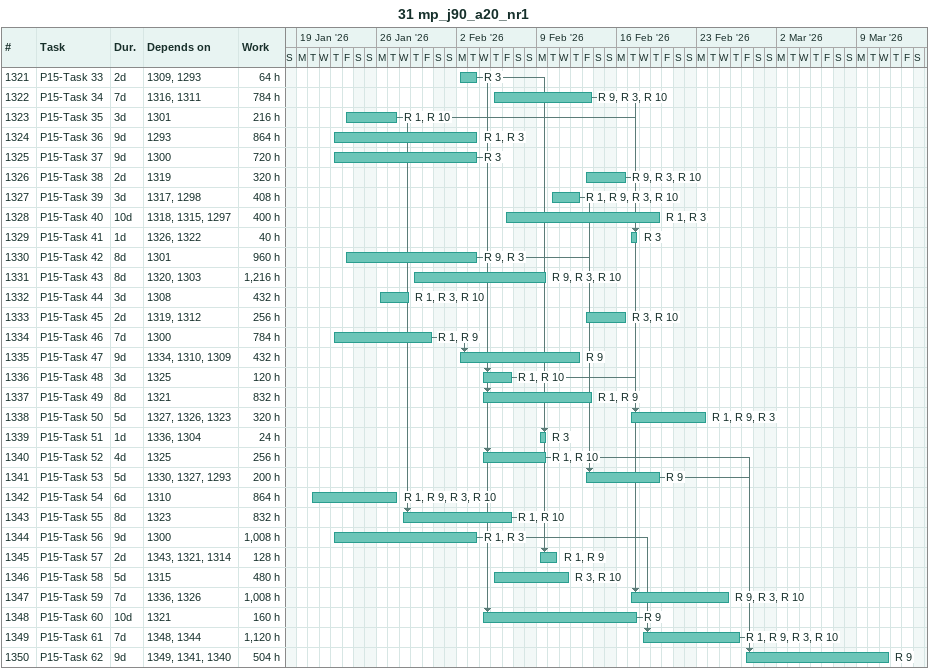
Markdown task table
31 mp_j90_a20_nr1

| ID | Task | Duration | Start | Finish | Predecessors | Resources | Work (h) |
|---|---|---|---|---|---|---|---|
| 1321 | P15-Task 33 | 2d | 2026-02-02 | 2026-02-03 | 1309, 1293 | R 3 | 64 |
| 1322 | P15-Task 34 | 7d | 2026-02-05 | 2026-02-13 | 1316, 1311 | R 9, R 3, R 10 | 784 |
| 1323 | P15-Task 35 | 3d | 2026-01-23 | 2026-01-27 | 1301 | R 1, R 10 | 216 |
| 1324 | P15-Task 36 | 9d | 2026-01-22 | 2026-02-03 | 1293 | R 1, R 3 | 864 |
| 1325 | P15-Task 37 | 9d | 2026-01-22 | 2026-02-03 | 1300 | R 3 | 720 |
| 1326 | P15-Task 38 | 2d | 2026-02-13 | 2026-02-16 | 1319 | R 9, R 3, R 10 | 320 |
| 1327 | P15-Task 39 | 3d | 2026-02-10 | 2026-02-12 | 1317, 1298 | R 1, R 9, R 3, R 10 | 408 |
| 1328 | P15-Task 40 | 10d | 2026-02-06 | 2026-02-19 | 1318, 1315, 1297 | R 1, R 3 | 400 |
| 1329 | P15-Task 41 | 1d | 2026-02-17 | 2026-02-17 | 1326, 1322 | R 3 | 40 |
| 1330 | P15-Task 42 | 8d | 2026-01-23 | 2026-02-03 | 1301 | R 9, R 3 | 960 |
| 1331 | P15-Task 43 | 8d | 2026-01-29 | 2026-02-09 | 1320, 1303 | R 9, R 3, R 10 | 1216 |
| 1332 | P15-Task 44 | 3d | 2026-01-26 | 2026-01-28 | 1308 | R 1, R 3, R 10 | 432 |
| 1333 | P15-Task 45 | 2d | 2026-02-13 | 2026-02-16 | 1319, 1312 | R 3, R 10 | 256 |
| 1334 | P15-Task 46 | 7d | 2026-01-22 | 2026-01-30 | 1300 | R 1, R 9 | 784 |
| 1335 | P15-Task 47 | 9d | 2026-02-02 | 2026-02-12 | 1334, 1310, 1309 | R 9 | 432 |
| 1336 | P15-Task 48 | 3d | 2026-02-04 | 2026-02-06 | 1325 | R 1, R 10 | 120 |
| 1337 | P15-Task 49 | 8d | 2026-02-04 | 2026-02-13 | 1321 | R 1, R 9 | 832 |
| 1338 | P15-Task 50 | 5d | 2026-02-17 | 2026-02-23 | 1327, 1326, 1323 | R 1, R 9, R 3 | 320 |
| 1339 | P15-Task 51 | 1d | 2026-02-09 | 2026-02-09 | 1336, 1304 | R 3 | 24 |
| 1340 | P15-Task 52 | 4d | 2026-02-04 | 2026-02-09 | 1325 | R 1, R 10 | 256 |
| 1341 | P15-Task 53 | 5d | 2026-02-13 | 2026-02-19 | 1330, 1327, 1293 | R 9 | 200 |
| 1342 | P15-Task 54 | 6d | 2026-01-20 | 2026-01-27 | 1310 | R 1, R 9, R 3, R 10 | 864 |
| 1343 | P15-Task 55 | 8d | 2026-01-28 | 2026-02-06 | 1323 | R 1, R 10 | 832 |
| 1344 | P15-Task 56 | 9d | 2026-01-22 | 2026-02-03 | 1300 | R 1, R 3 | 1008 |
| 1345 | P15-Task 57 | 2d | 2026-02-09 | 2026-02-10 | 1343, 1321, 1314 | R 1, R 9 | 128 |
| 1346 | P15-Task 58 | 5d | 2026-02-05 | 2026-02-11 | 1315 | R 3, R 10 | 480 |
| 1347 | P15-Task 59 | 7d | 2026-02-17 | 2026-02-25 | 1336, 1326 | R 9, R 3, R 10 | 1008 |
| 1348 | P15-Task 60 | 10d | 2026-02-04 | 2026-02-17 | 1321 | R 9 | 160 |
| 1349 | P15-Task 61 | 7d | 2026-02-18 | 2026-02-26 | 1348, 1344 | R 1, R 9, R 3, R 10 | 1120 |
| 1350 | P15-Task 62 | 9d | 2026-02-27 | 2026-03-11 | 1349, 1341, 1340 | R 9 | 504 |
